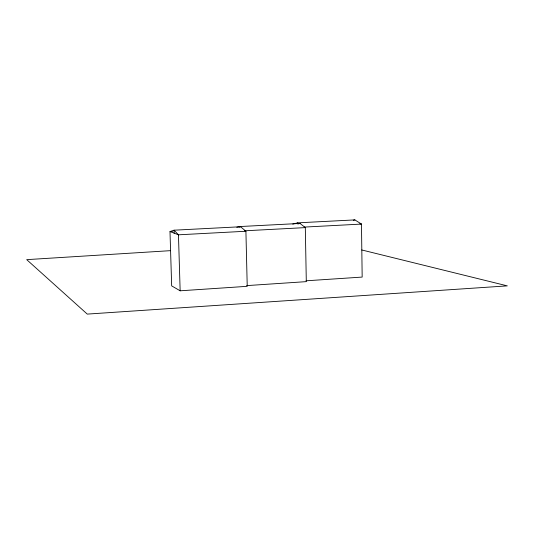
<?xml version="1.0" encoding="UTF-8"?>
<svg xmlns="http://www.w3.org/2000/svg" width="534" height="534" viewBox="0 0 534 534"><rect width="100%" height="100%" fill="white"/><g stroke="black" fill="none" stroke-linecap="round" stroke-linejoin="round"><path stroke-width="0.8" d="M239.152 227.157L240.587 226.756L245.907 231.249L247.229 286.324L180.152 290.803L171.668 285.877L169.986 231.556L174.064 230.187L240.587 226.756M292.739 224.1L297.525 222.852L354.896 219.901L361.478 224.08L362.172 277.079L306.035 280.804M353.314 220.268L354.896 219.901M236.782 227.277L239.886 226.549L300.041 223.452L305.314 227.611L306.302 281.638L246.615 285.617M297.672 223.94L300.041 223.452M170.62 250.653L26.7 259.644L87.269 314.099L507.3 285.87L361.745 249.959M245.907 231.249L178.456 234.813L169.986 231.556L172.475 231.422M304.22 227.09L361.478 224.08L359.869 223.746M244.465 230.815L305.314 227.611M297.525 222.852L298.833 223.799M180.152 290.803L178.456 234.813L174.064 230.187L174.157 233.158"/></g></svg>
